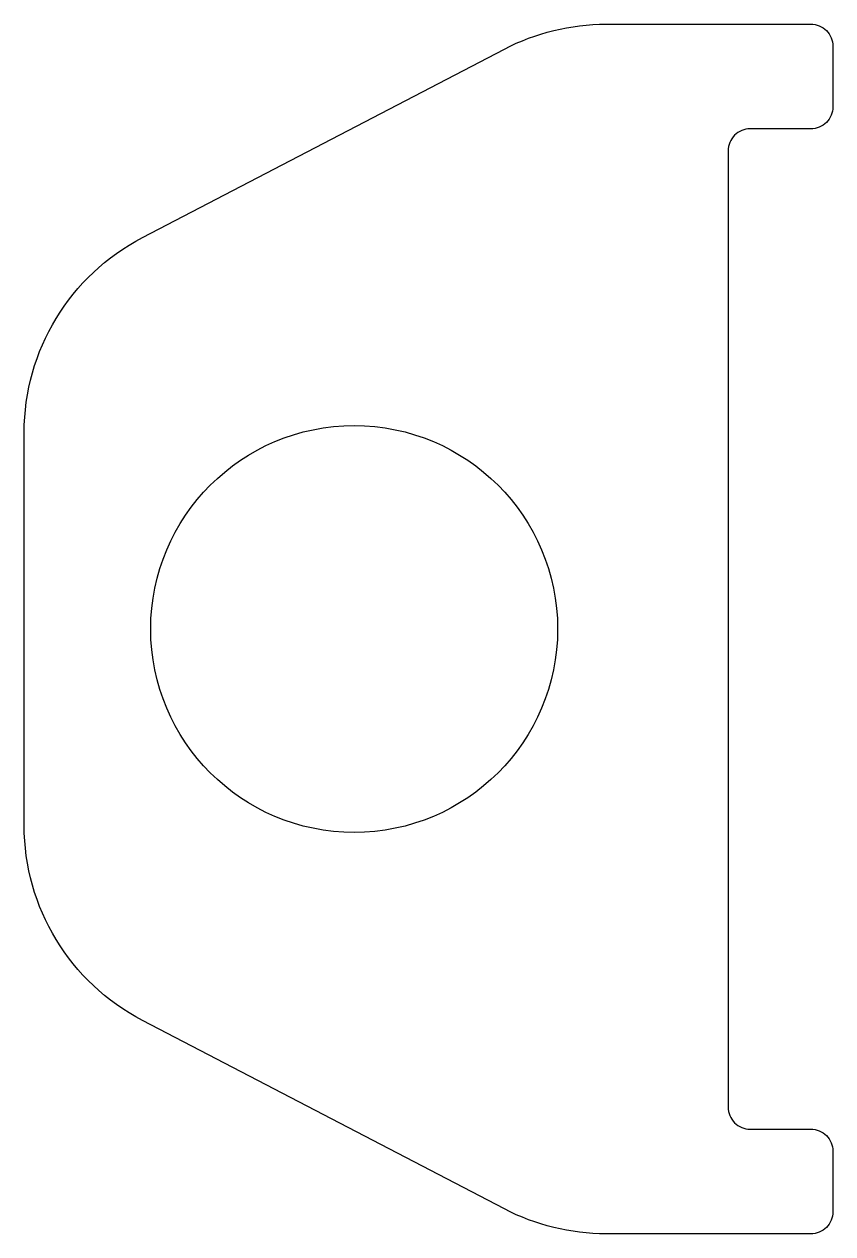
# Model space of a CAD drawing. Extents: x -15 to 21.8, y -27.5 to 27.5.
import ezdxf

# ---------------------------------------------------------------- set-up
doc = ezdxf.new("R2010")
doc.units = 0

msp = doc.modelspace()

# ---------------------------------------------------------------- linework, layer by layer
at = {"layer": '1'}
msp.add_lwpolyline([(21.76, 26.5), (21.76, 23.74, -0.414214), (20.76, 22.74), (18, 22.74, 0.414214), (17, 21.74), (17, -21.74, 0.414214), (18, -22.74), (20.76, -22.74, -0.414214), (21.76, -23.74), (21.76, -26.5, -0.414214), (20.76, -27.5), (11.448, -27.5, -0.120624), (6.829, -26.369), (-9.619, -17.802, -0.279619), (-15, -8.933), (-15, 8.933, -0.279619), (-9.619, 17.802), (6.829, 26.369, -0.120624), (11.448, 27.5), (20.76, 27.5, -0.414214)], format="xyb", close=True, dxfattribs=at)
msp.add_circle((0, 0), 9.25, dxfattribs=at)

doc.saveas('drawing.dxf')
